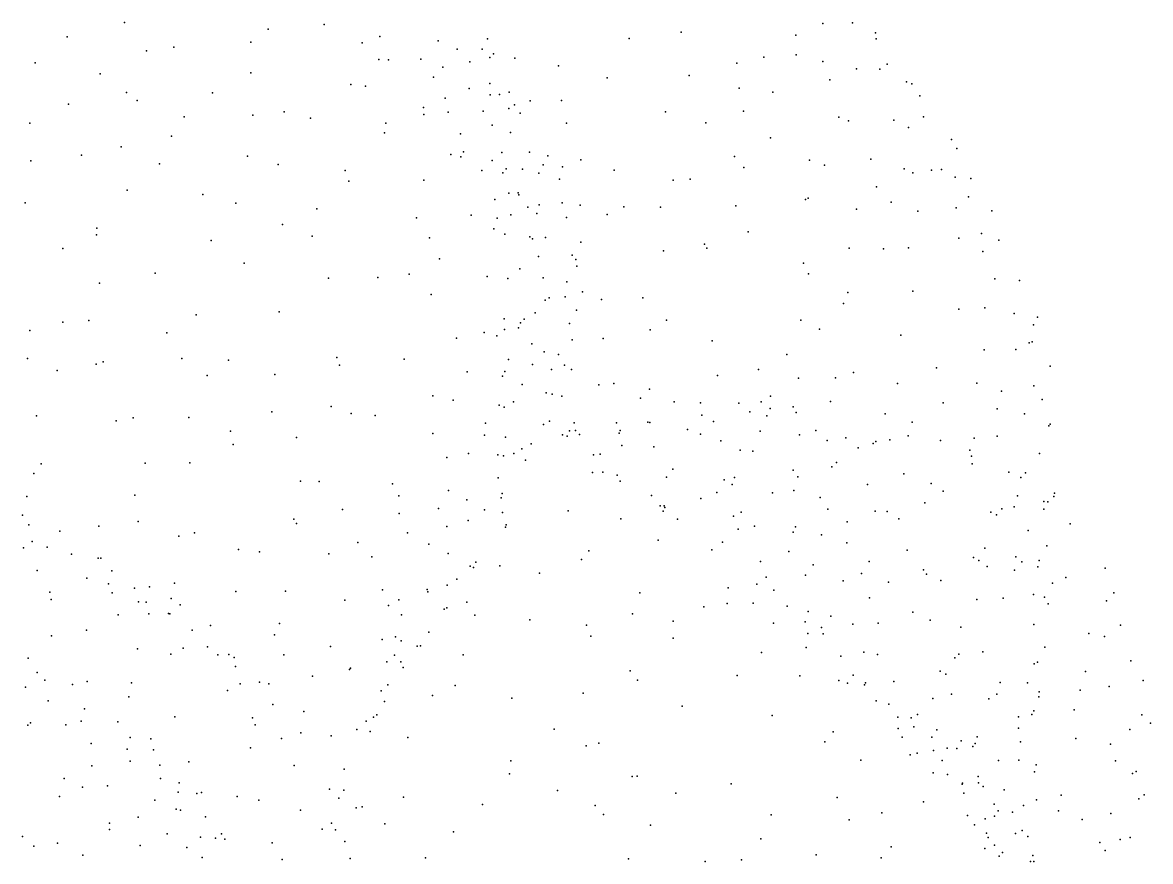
# Model space of a CAD drawing. Header units: metres. Extents: x -25 to 25, y -27.8 to 27.8.
# Drawn here: x 0.319 to 2.458, y -7.954 to -6.362 of the extents above; entities that cross this region are included whole.
import ezdxf

# ---------------------------------------------------------------- set-up
doc = ezdxf.new("R2010")
doc.units = ezdxf.units.M

msp = doc.modelspace()

# ---------------------------------------------------------------- linework, layer by layer
for p in [(0.5122, -6.3624, 14.7344), (0.8911, -6.3664, 15.4571), (1.8368, -6.3645, 16.0787), (1.8929, -6.3627, 16.5771), (0.4035, -6.3895, 14.7646), (0.7851, -6.375, 14.6443), (0.9965, -6.3889, 18.7121), (1.2008, -6.3931, 18.0473), (1.4694, -6.3924, 17.3587), (1.5679, -6.3809, 17.2292), (1.7856, -6.3866, 16.0039), (1.9366, -6.382, 16.3091), (1.9383, -6.3936, 16.4936), (0.5542, -6.4163, 19.0474), (0.6059, -6.4093, 14.6182), (0.7519, -6.3995, 18.9268), (0.9634, -6.4012, 14.6836), (1.1073, -6.3973, 15.2547), (1.1433, -6.4126, 14.8696), (1.191, -6.413, 17.8082), (0.9948, -6.4322, 15.6623), (1.0132, -6.4332, 15.4603), (1.0747, -6.4318, 15.3604), (1.1673, -6.437, 15.2055), (1.2055, -6.4287, 18.3419), (1.2121, -6.422, 18.1388), (1.2527, -6.4299, 17.6174), (1.7247, -6.4278, 15.9146), (1.7865, -6.4235, 16.9089), (1.8369, -6.4361, 16.8227), (0.3431, -6.4389, 19.161), (0.4662, -6.4597, 14.6439), (0.7521, -6.458, 14.5584), (1.116, -6.4471, 15.6939), (1.3356, -6.4443, 17.5027), (1.6737, -6.4393, 17.0673), (1.9009, -6.4504, 16.078), (1.9447, -6.4508, 16.6406), (1.9588, -6.4415, 16.2467), (0.942, -6.4797, 14.5813), (1.0982, -6.466, 18.6361), (1.2053, -6.4779, 18.4251), (1.428, -6.4671, 17.3786), (1.5831, -6.4626, 17.1899), (1.8504, -6.4708, 16.007), (1.9956, -6.4749, 16.5401), (2.0058, -6.4784, 16.3208), (0.5163, -6.4952, 19.086), (0.6792, -6.4956, 14.5317), (0.9692, -6.4833, 18.7841), (1.1662, -6.4878, 14.7711), (1.206, -6.4997, 17.9071), (1.2238, -6.4992, 18.0305), (1.2419, -6.4944, 15.7078), (1.6781, -6.4867, 15.8413), (1.7421, -6.4948, 17.0006), (2.021, -6.5015, 16.4428), (0.406, -6.5175, 14.6145), (0.5366, -6.5101, 14.5549), (1.0796, -6.5237, 15.5885), (1.1207, -6.5056, 14.6966), (1.2522, -6.5184, 14.8813), (1.2819, -6.511, 15.0221), (1.3415, -6.5105, 15.7194), (0.6253, -6.5415, 19.0535), (0.7557, -6.5379, 14.4938), (0.8155, -6.5319, 18.9407), (0.8653, -6.5438, 14.5024), (1.0803, -6.5371, 18.7029), (1.1266, -6.5326, 15.4378), (1.1928, -6.5303, 18.5033), (1.2413, -6.5257, 18.2518), (1.263, -6.5341, 15.1877), (1.5382, -6.5317, 17.2261), (1.6861, -6.5306, 17.0684), (1.8675, -6.542, 16.8823), (2.0277, -6.5412, 16.2373), (0.333, -6.5533, 19.2205), (1.008, -6.553, 14.5468), (1.2098, -6.557, 15.337), (1.3507, -6.5536, 17.4404), (1.6149, -6.5527, 15.782), (1.8857, -6.5489, 15.9757), (1.9714, -6.5476, 16.0791), (1.9995, -6.5617, 16.7377), (0.6017, -6.5779, 14.4717), (1.0053, -6.5714, 18.7974), (1.1497, -6.5733, 14.652), (1.2445, -6.5712, 18.1018), (1.7375, -6.5814, 15.8369), (2.0812, -6.5844, 16.3605), (0.5063, -6.5981, 19.1284), (1.1551, -6.6078, 15.5199), (1.2281, -6.6087, 17.9131), (1.2807, -6.6081, 17.5445), (2.0907, -6.6015, 16.5253), (0.3349, -6.6249, 14.5741), (0.4311, -6.6138, 19.1799), (0.5787, -6.6305, 19.0886), (0.7455, -6.6162, 19.0008), (1.1312, -6.613, 15.6517), (1.1501, -6.6169, 18.6276), (1.2096, -6.6241, 18.4998), (1.3156, -6.6152, 14.9135), (1.3776, -6.6226, 15.7058), (1.6696, -6.6166, 17.1114), (1.8113, -6.6235, 17.0023), (1.9276, -6.6215, 16.8806), (0.804, -6.6318, 14.4457), (0.9308, -6.643, 14.4771), (1.1904, -6.6434, 15.4405), (1.2298, -6.6475, 17.8025), (1.2363, -6.64, 14.7196), (1.2674, -6.6408, 18.2359), (1.2983, -6.6482, 14.8035), (1.3064, -6.6324, 15.2037), (1.3434, -6.636, 15.0037), (1.441, -6.6427, 17.3349), (1.6869, -6.6376, 15.7846), (1.8402, -6.6328, 15.8944), (1.991, -6.6398, 16.0507), (2.0076, -6.6476, 16.8017), (2.0431, -6.6426, 16.1318), (2.0622, -6.6412, 16.6906), (0.9377, -6.6631, 18.8671), (1.0799, -6.6613, 14.5446), (1.3376, -6.6597, 15.0884), (1.5532, -6.6614, 15.7309), (1.5852, -6.6598, 17.1952), (2.0878, -6.6559, 16.2436), (2.1173, -6.6585, 16.3943), (0.5175, -6.6806, 14.4743), (0.6607, -6.6887, 19.0523), (1.2412, -6.6863, 15.382), (1.259, -6.6854, 17.9789), (1.2603, -6.6894, 17.6914), (1.9388, -6.674, 15.9757), (2.1131, -6.6933, 16.6174), (0.324, -6.7045, 19.2556), (0.7239, -6.7053, 14.4268), (0.8773, -6.7156, 18.9222), (1.2147, -6.6981, 14.6628), (1.2773, -6.7126, 18.1049), (1.299, -6.7081, 17.5854), (1.3426, -6.7042, 14.9019), (1.3768, -6.709, 17.4624), (1.4594, -6.7121, 15.7025), (1.5289, -6.713, 17.2586), (1.6718, -6.7099, 17.1384), (1.8037, -6.6979, 17.0574), (1.8089, -6.6957, 15.8475), (1.9006, -6.7167, 15.9119), (1.9666, -6.7031, 16.9017), (2.0895, -6.7142, 16.7335), (1.066, -6.7327, 18.7528), (1.1702, -6.7279, 18.6042), (1.2191, -6.7338, 15.6663), (1.2452, -6.727, 18.3863), (1.2945, -6.725, 14.7589), (1.3507, -6.7325, 15.6854), (1.4277, -6.7269, 17.3664), (2.0169, -6.72, 16.0427), (2.1574, -6.7194, 16.4642), (0.4598, -6.7527, 19.1819), (0.8121, -6.7456, 18.9756), (1.2128, -6.7541, 18.5096), (1.6953, -6.7592, 15.7555), (0.4591, -6.7653, 14.4474), (0.6766, -6.7757, 19.0495), (0.8683, -6.7678, 14.4189), (1.0906, -6.7711, 14.513), (1.2337, -6.764, 15.444), (1.2814, -6.769, 17.7744), (1.2861, -6.7726, 18.206), (1.3106, -6.7705, 15.3058), (1.3777, -6.7792, 14.9732), (2.0948, -6.7714, 16.1262), (2.1376, -6.7627, 16.6743), (2.1705, -6.7754, 16.2846), (0.3956, -6.7911, 19.2321), (1.5349, -6.7954, 17.2785), (1.6122, -6.7826, 17.2052), (1.6169, -6.7904, 15.7234), (1.8865, -6.7903, 17.0393), (1.9518, -6.7919, 15.9382), (1.9992, -6.79, 16.9323), (2.1402, -6.7971, 16.2028), (0.7397, -6.8188, 19.0111), (1.11, -6.8107, 18.707), (1.2977, -6.806, 17.938), (1.3617, -6.804, 14.8849), (1.3687, -6.812, 17.5535), (1.8005, -6.819, 15.8102), (0.5704, -6.8378, 14.4046), (1.0524, -6.8397, 18.765), (1.2002, -6.8441, 18.5409), (1.2623, -6.8298, 14.6844), (1.3703, -6.8248, 15.1214), (1.8099, -6.839, 17.1007), (0.4649, -6.8567, 14.4302), (0.8993, -6.8477, 14.4241), (0.993, -6.846, 14.4516), (1.2397, -6.8481, 18.4396), (1.3062, -6.8469, 18.146), (1.3511, -6.8542, 15.2302), (2.1628, -6.8489, 16.7201), (2.2097, -6.852, 16.3503), (1.094, -6.8785, 14.5145), (1.3176, -6.885, 18.035), (1.3482, -6.8827, 17.8708), (1.381, -6.8733, 15.0324), (1.4172, -6.8876, 17.5783), (1.4955, -6.8845, 17.3762), (1.8842, -6.8745, 15.8553), (2.0074, -6.8723, 15.9831), (1.3104, -6.8892, 15.3074), (1.3696, -6.9084, 17.7867), (1.876, -6.8953, 17.0839), (2.0946, -6.9062, 16.8659), (2.1438, -6.9035, 16.7928), (0.445, -6.9276, 19.1896), (0.6483, -6.9172, 19.0479), (0.806, -6.9111, 14.3976), (1.2328, -6.9245, 14.6543), (1.2706, -6.9253, 15.6753), (1.2914, -6.9133, 18.2324), (1.5405, -6.9274, 15.7054), (1.7953, -6.927, 17.1394), (2.1998, -6.9145, 16.6733), (2.2439, -6.9216, 16.5204), (0.3328, -6.947, 19.274), (0.3954, -6.9308, 14.4315), (0.5927, -6.9514, 14.3933), (1.1945, -6.9508, 18.5396), (1.2333, -6.945, 15.5011), (1.2598, -6.9414, 15.3981), (1.2632, -6.9322, 18.3134), (1.3565, -6.9331, 15.6822), (1.5097, -6.9452, 17.449), (1.8305, -6.9444, 15.8103), (2.2364, -6.9359, 16.3948), (1.1423, -6.9611, 14.5579), (1.2185, -6.9566, 15.5974), (1.285, -6.9717, 14.7356), (1.3616, -6.9647, 17.9689), (1.4204, -6.9619, 17.7323), (1.6273, -6.9661, 17.3007), (1.9849, -6.9553, 15.9407), (2.2283, -6.9704, 16.2858), (2.234, -6.9682, 16.6163), (1.3086, -6.9871, 18.1762), (1.3358, -6.9925, 15.2434), (1.7685, -6.9922, 15.7763), (2.1427, -6.9835, 16.8433), (2.2032, -6.9829, 16.7543), (0.3284, -6.9997, 14.4476), (0.4588, -7.0108, 14.4121), (0.4717, -7.0062, 19.1584), (0.6211, -7, 19.0565), (0.7098, -7.0027, 19.0009), (0.915, -6.998, 18.8598), (0.9202, -7.0125, 14.435), (1.0431, -7.0011, 18.7504), (1.2409, -7.0019, 18.3987), (1.2861, -7.0109, 18.2591), (1.3471, -7.0127, 18.0631), (2.2683, -7.0142, 16.5164), (0.3849, -7.0229, 19.2269), (0.6693, -7.0319, 14.3969), (0.7976, -7.0303, 14.4021), (1.1623, -7.025, 18.6334), (1.2291, -7.0332, 14.6795), (1.2337, -7.0243, 15.4258), (1.3225, -7.0207, 14.8146), (1.3602, -7.021, 15.0566), (1.6369, -7.0323, 15.7246), (1.7146, -7.0209, 17.2384), (1.7905, -7.0374, 17.1784), (1.8606, -7.0367, 15.8256), (1.895, -7.0266, 17.1157), (2.0522, -7.0176, 15.9959), (1.2665, -7.0489, 15.6864), (1.412, -7.0496, 17.9222), (1.4406, -7.0475, 17.842), (1.508, -7.0577, 17.6822), (1.9784, -7.0474, 15.9219), (2.129, -7.0468, 16.075), (2.2369, -7.0514, 16.6919), (1.0972, -7.0707, 14.5523), (1.1355, -7.0791, 18.7242), (1.312, -7.065, 18.3812), (1.3236, -7.0675, 14.9136), (1.3417, -7.0714, 18.1749), (1.4911, -7.0753, 17.7639), (1.7374, -7.0714, 18.8611), (2.1758, -7.0617, 16.1562), (2.253, -7.0777, 16.311), (0.7917, -7.1008, 18.9253), (0.9042, -7.0909, 18.843), (1.2229, -7.0884, 18.6111), (1.2328, -7.0919, 15.3735), (1.25, -7.0819, 14.7458), (1.5546, -7.0821, 17.5596), (1.6048, -7.0842, 18.8729), (1.6774, -7.0844, 18.771), (1.6983, -7.1009, 19.1053), (1.7201, -7.0823, 18.9902), (1.7372, -7.095, 15.7648), (1.7805, -7.0915, 18.7308), (1.8511, -7.0812, 18.8029), (2.0652, -7.0837, 16.9704), (2.1672, -7.0956, 16.8362), (0.3455, -7.1088, 19.25), (0.4964, -7.1183, 14.4202), (0.5286, -7.1126, 19.0895), (0.6345, -7.1115, 14.4064), (0.9423, -7.1042, 14.4834), (0.988, -7.1078, 18.7937), (1.1968, -7.1228, 15.6801), (1.3185, -7.119, 15.0503), (1.3651, -7.1221, 18.5995), (1.4454, -7.1216, 18.7896), (1.5049, -7.1208, 18.6799), (1.5087, -7.1214, 18.9864), (1.6072, -7.1075, 19.0518), (1.6298, -7.1194, 18.6342), (1.7309, -7.1087, 17.2651), (1.7864, -7.102, 19.1079), (1.9549, -7.1046, 18.7872), (2.006, -7.1206, 18.9814), (2.2191, -7.1049, 16.238), (0.7134, -7.1374, 14.4207), (1.0971, -7.1421, 18.8147), (1.307, -7.1249, 18.4639), (1.3434, -7.1445, 18.2988), (1.3567, -7.1372, 18.7427), (1.3675, -7.1365, 15.7023), (1.3754, -7.144, 18.509), (1.4505, -7.1415, 18.6165), (1.4523, -7.1366, 15.7074), (1.5801, -7.1344, 15.7232), (1.605, -7.1432, 17.4809), (1.7183, -7.1375, 18.602), (1.8236, -7.1364, 15.8111), (2.2652, -7.1276, 16.5819), (2.2678, -7.1246, 16.4324), (0.7183, -7.1631, 18.9574), (0.8384, -7.1494, 14.4406), (1.1953, -7.1451, 14.7112), (1.2351, -7.1488, 18.6795), (1.2834, -7.1617, 14.9277), (1.3522, -7.1474, 18.8295), (1.4558, -7.165, 17.9608), (1.6435, -7.1558, 17.3761), (1.7927, -7.1449, 19.1814), (1.845, -7.1551, 17.162), (1.8803, -7.1503, 18.599), (1.9325, -7.1612, 17.1016), (1.9372, -7.157, 15.8854), (1.9639, -7.1543, 19.1539), (1.999, -7.1466, 18.6798), (2.0598, -7.1551, 16.0009), (2.1236, -7.1512, 16.91), (2.1673, -7.147, 16.1305), (1.1649, -7.1798, 18.8576), (1.2207, -7.1826, 15.3368), (1.2313, -7.1846, 14.7866), (1.2511, -7.1799, 18.7838), (1.266, -7.1714, 15.2219), (1.4017, -7.1823, 18.1371), (1.4148, -7.1814, 19.0898), (1.5163, -7.1675, 18.5532), (1.6802, -7.1735, 18.5345), (1.7038, -7.1758, 19.2374), (1.9037, -7.1691, 19.2174), (2.1155, -7.174, 18.7586), (2.1191, -7.1853, 19.1046), (2.2476, -7.1798, 16.2841), (0.3542, -7.1996, 19.2372), (0.5518, -7.1982, 19.0574), (0.6361, -7.1975, 14.4185), (1.124, -7.1879, 14.6487), (1.2727, -7.1929, 15.1257), (1.8539, -7.2056, 19.2863), (1.8629, -7.197, 18.5223), (2.12, -7.1994, 16.0558), (0.3406, -7.2178, 14.446), (1.2209, -7.2264, 18.9369), (1.3999, -7.2164, 18.2927), (1.4195, -7.2157, 15.7167), (1.447, -7.2213, 18.3907), (1.5401, -7.225, 18.4226), (1.5524, -7.2095, 17.8401), (1.6495, -7.2299, 19.3185), (1.6694, -7.2256, 15.7437), (1.7803, -7.212, 18.4831), (1.7896, -7.2245, 17.2433), (1.9904, -7.2188, 15.9352), (2.1896, -7.2154, 18.81), (2.2121, -7.2253, 18.946), (2.2214, -7.2168, 16.7759), (0.8465, -7.2324, 18.8814), (0.8817, -7.2334, 14.49), (1.0207, -7.2375, 18.8467), (1.1267, -7.2501, 18.9569), (1.4522, -7.2325, 19.2266), (1.6651, -7.2387, 17.4404), (1.7817, -7.2503, 15.7966), (1.9213, -7.2389, 15.874), (2.0426, -7.237, 19.2434), (0.3273, -7.2619, 19.3058), (0.5319, -7.2594, 14.4378), (1.0328, -7.2602, 14.5971), (1.1619, -7.2682, 14.766), (1.227, -7.2645, 14.9262), (1.229, -7.2557, 15.22), (1.512, -7.26, 18.2924), (1.6057, -7.2656, 17.7811), (1.6357, -7.2538, 17.6429), (1.7416, -7.2545, 17.3125), (1.832, -7.2634, 18.4155), (2.0651, -7.2516, 16.9901), (2.2058, -7.2601, 18.7351), (2.256, -7.2712, 16.6725), (2.2636, -7.2716, 16.3526), (2.2752, -7.2619, 16.5623), (2.2764, -7.2556, 16.4657), (0.9259, -7.2864, 18.983), (1.0334, -7.2939, 18.9735), (1.1082, -7.2845, 15.6746), (1.1953, -7.2867, 14.8492), (1.2295, -7.2919, 15.0461), (1.3541, -7.2886, 19.2532), (1.5281, -7.2793, 19.3414), (1.5338, -7.2895, 18.1763), (1.5359, -7.2792, 15.7262), (1.5374, -7.2824, 17.981), (1.6823, -7.2915, 19.3898), (1.8462, -7.2855, 19.3795), (1.9364, -7.2892, 19.361), (1.9591, -7.2901, 17.0917), (2.0303, -7.2738, 18.5124), (2.1552, -7.2912, 19.2146), (2.1765, -7.2851, 18.6365), (2.1997, -7.2815, 16.1944), (2.2559, -7.2856, 19.0066), (0.3191, -7.2972, 19.9011), (0.3311, -7.3153, 19.6084), (0.5381, -7.3088, 19.0978), (0.8334, -7.3047, 14.5069), (0.8384, -7.3131, 18.9737), (1.164, -7.3069, 15.36), (1.236, -7.3151, 19.1957), (1.4539, -7.304, 15.7171), (1.5614, -7.3049, 18.0911), (1.6674, -7.2992, 18.3279), (1.8831, -7.3097, 17.1602), (1.981, -7.304, 18.4421), (2.1661, -7.2963, 16.855), (2.3058, -7.3135, 18.8664), (0.3901, -7.3277, 20.0017), (0.4638, -7.3178, 19.2075), (0.6158, -7.3367, 14.4637), (0.6449, -7.3306, 19.0401), (1.0494, -7.3305, 19.0692), (1.1237, -7.3183, 19.1127), (1.235, -7.3199, 15.7189), (1.6765, -7.3239, 17.563), (1.7073, -7.3179, 17.407), (1.7804, -7.3296, 19.4279), (1.785, -7.3192, 18.3327), (1.8343, -7.3343, 17.2436), (2.2266, -7.3261, 19.164), (0.3371, -7.3469, 20.1017), (0.3656, -7.3576, 19.339), (0.955, -7.3487, 14.6127), (1.0896, -7.3518, 15.5371), (1.5247, -7.3444, 19.4081), (1.6463, -7.3484, 18.2305), (1.8823, -7.3494, 19.4378), (2.2615, -7.3551, 16.3765), (0.3209, -7.3593, 14.4818), (0.4118, -7.3711, 14.469), (0.4624, -7.3785, 19.7011), (0.4675, -7.3784, 19.9992), (0.7288, -7.3621, 14.5171), (0.7685, -7.3666, 19.0219), (0.8997, -7.3703, 19.0578), (0.9813, -7.3762, 19.1011), (1.126, -7.3699, 19.2017), (1.3928, -7.3646, 19.379), (1.6266, -7.3627, 18.123), (1.7725, -7.366, 17.3439), (1.9965, -7.3636, 19.4076), (2.1227, -7.3775, 19.3644), (2.1438, -7.3596, 18.5003), (2.2032, -7.3759, 16.7921), (1.1681, -7.3937, 15.1955), (1.1742, -7.3964, 15.708), (1.1788, -7.386, 15.0372), (1.2245, -7.393, 19.315), (1.3794, -7.3815, 15.719), (1.7188, -7.3851, 17.5183), (1.8187, -7.3915, 18.2826), (1.9249, -7.385, 18.3335), (2.0281, -7.4005, 15.9788), (2.1326, -7.3833, 16.0831), (2.1483, -7.3947, 16.8761), (2.2145, -7.3856, 18.5595), (2.2444, -7.3954, 19.239), (2.2474, -7.383, 16.6844), (2.3723, -7.3975, 18.9072), (0.3469, -7.4023, 20.2241), (0.4412, -7.4163, 19.3627), (0.4887, -7.4028, 19.2461), (1.1425, -7.4185, 14.9584), (1.2995, -7.407, 19.3747), (1.7297, -7.4145, 18.1934), (1.8039, -7.4112, 15.8096), (1.8757, -7.4215, 17.1963), (1.9103, -7.4076, 15.8692), (2.0333, -7.4091, 18.3696), (2.0604, -7.421, 19.4362), (2.2001, -7.4015, 16.2092), (2.2977, -7.4152, 18.6323), (0.3709, -7.443, 14.4877), (0.4819, -7.4274, 19.5488), (0.5312, -7.4354, 19.6517), (0.5601, -7.4328, 19.7662), (0.6074, -7.4261, 19.0972), (0.7237, -7.4417, 14.5461), (0.8175, -7.4413, 19.0996), (1.0019, -7.4386, 14.735), (1.0866, -7.4379, 14.8529), (1.0878, -7.4424, 15.4163), (1.1241, -7.43, 19.2816), (1.6575, -7.4349, 17.9664), (1.7119, -7.4279, 17.6769), (1.7441, -7.4395, 17.5873), (1.9615, -7.4245, 17.0959), (2.2725, -7.4263, 16.5141), (0.3736, -7.4569, 20.2935), (0.4893, -7.4444, 20.1637), (0.5387, -7.4618, 19.4637), (0.5537, -7.4624, 19.2944), (0.6011, -7.4555, 19.9171), (0.93, -7.4584, 19.1928), (1.0327, -7.4579, 15.6761), (1.1616, -7.4621, 19.3554), (1.4898, -7.4447, 19.5029), (1.6554, -7.4644, 19.55), (1.7047, -7.4642, 18.0531), (1.9252, -7.4537, 18.278), (2.1288, -7.4568, 18.4005), (2.1787, -7.4546, 16.824), (2.2367, -7.4476, 16.2826), (2.2575, -7.4526, 16.5994), (2.2641, -7.465, 18.5489), (2.3747, -7.4599, 19.0855), (2.389, -7.4447, 18.8241), (0.5005, -7.4862, 14.5146), (0.5583, -7.4844, 20.1351), (0.5962, -7.4838, 19.3946), (0.5982, -7.4845, 20.0509), (0.6178, -7.4674, 19.2372), (1.0134, -7.4686, 19.2597), (1.0378, -7.4862, 15.5147), (1.1185, -7.4753, 15.1624), (1.124, -7.4731, 15.0212), (1.4762, -7.4845, 15.7107), (1.6109, -7.4709, 15.7301), (1.7695, -7.4695, 19.5452), (1.8089, -7.4798, 17.3971), (2.0076, -7.481, 18.3111), (0.6757, -7.5063, 19.3224), (0.8064, -7.5028, 19.2486), (1.1766, -7.4871, 15.701), (1.2814, -7.4959, 15.7156), (1.3885, -7.5057, 15.7094), (1.553, -7.4985, 19.5503), (1.7435, -7.502, 17.918), (1.8031, -7.4993, 17.5822), (1.8521, -7.4889, 15.8263), (1.8935, -7.5041, 17.2613), (1.9416, -7.5022, 19.5264), (2.0406, -7.4964, 15.9834), (2.2371, -7.5046, 16.6864), (2.4011, -7.5057, 19.004), (0.3742, -7.5261, 20.3883), (0.4402, -7.5152, 20.3034), (0.641, -7.515, 19.5162), (0.7972, -7.524, 14.6397), (1.0264, -7.5278, 14.8811), (1.0894, -7.5192, 19.3728), (1.3971, -7.5268, 19.5205), (1.8082, -7.5217, 17.7201), (1.8344, -7.5101, 18.1341), (1.8378, -7.522, 19.5675), (2.0988, -7.5097, 16.9493), (2.3411, -7.5219, 18.6259), (2.3712, -7.5276, 19.1422), (0.5369, -7.5507, 20.2513), (0.6239, -7.5496, 20.166), (0.6696, -7.5469, 20.0101), (0.9034, -7.5463, 19.3667), (1.0009, -7.533, 19.3634), (1.0374, -7.5353, 15.4107), (1.0672, -7.5456, 15.0336), (1.074, -7.5451, 15.2185), (1.5531, -7.5305, 15.7138), (1.8055, -7.5479, 18.0483), (2.2578, -7.5475, 19.3318), (0.3297, -7.5685, 22.5659), (0.6005, -7.561, 14.5743), (0.6897, -7.5619, 14.6153), (0.7105, -7.5613, 19.5628), (0.7206, -7.5674, 19.4197), (0.8146, -7.5623, 19.3702), (1.0247, -7.5626, 15.6742), (1.1545, -7.5621, 19.4459), (1.7204, -7.5578, 15.7473), (1.8713, -7.5647, 17.4726), (1.9144, -7.5568, 15.8558), (1.9406, -7.5617, 17.2194), (2.0872, -7.5675, 19.4908), (2.0951, -7.5605, 18.3215), (2.1402, -7.5565, 16.1045), (0.7227, -7.584, 19.9106), (0.9392, -7.5897, 19.4387), (0.941, -7.5871, 14.8235), (1.0097, -7.5752, 15.5752), (1.0365, -7.5755, 15.3054), (1.0408, -7.5863, 15.1123), (1.4712, -7.5922, 19.5927), (2.0594, -7.5932, 16.9911), (2.2379, -7.5792, 16.3046), (2.2441, -7.5762, 16.608), (2.4212, -7.5734, 18.795), (0.3468, -7.5955, 22.3705), (0.3613, -7.6099, 20.4823), (0.4414, -7.6127, 20.4205), (0.7686, -7.614, 19.6754), (0.8689, -7.6027, 14.7572), (1.4854, -7.61, 15.6923), (1.6743, -7.6013, 19.6309), (1.7935, -7.6016, 15.7788), (1.867, -7.6109, 17.9927), (1.8947, -7.6009, 17.651), (1.9178, -7.615, 18.088), (1.9718, -7.6124, 18.1749), (2.0704, -7.5989, 16.0158), (2.1731, -7.6144, 16.8138), (2.3353, -7.5939, 19.2444), (2.4444, -7.611, 18.9285), (0.3249, -7.6234, 22.7596), (0.4138, -7.6181, 22.5671), (0.5257, -7.6153, 20.3418), (0.7076, -7.6295, 20.1196), (0.7316, -7.6174, 14.6817), (0.7861, -7.617, 19.5629), (0.9995, -7.6301, 15.0029), (1.0117, -7.6192, 15.3929), (1.1395, -7.6202, 15.6877), (1.3826, -7.6349, 15.6886), (1.8838, -7.6161, 17.9079), (1.9159, -7.6187, 17.5196), (2.2252, -7.6154, 16.6868), (2.2472, -7.6321, 16.4426), (2.3252, -7.6294, 18.5458), (2.3799, -7.622, 18.6322), (0.3677, -7.6492, 22.2554), (0.5206, -7.642, 14.6073), (0.7937, -7.6561, 19.7877), (1.0057, -7.6509, 15.6602), (1.0963, -7.6394, 19.4869), (1.2473, -7.644, 19.5313), (1.9381, -7.6496, 17.7826), (1.9621, -7.6555, 17.6089), (2.0458, -7.645, 19.5453), (2.0812, -7.6366, 18.2732), (2.1519, -7.6453, 16.1347), (2.167, -7.6367, 19.4534), (2.2464, -7.6416, 19.3779), (0.4366, -7.6644, 22.3343), (0.8525, -7.6695, 19.5378), (0.9909, -7.6758, 15.2077), (1.5703, -7.6597, 19.6438), (1.7408, -7.677, 15.7387), (2.0166, -7.6753, 15.9457), (2.2335, -7.6751, 16.31), (2.237, -7.6681, 16.5994), (2.3137, -7.6665, 19.3141), (2.4417, -7.6758, 19.0362), (0.3293, -7.6958, 14.6138), (0.3343, -7.6914, 22.1202), (0.4011, -7.695, 20.5141), (0.4301, -7.6881, 14.6259), (0.4999, -7.6894, 22.5681), (0.6078, -7.68, 20.3222), (0.7551, -7.6813, 20.0667), (0.7605, -7.6951, 14.7521), (0.9707, -7.688, 15.0983), (0.9844, -7.6804, 15.4729), (1.9792, -7.6803, 17.4002), (2.0043, -7.6818, 17.1902), (2.0093, -7.6985, 17.7275), (2.208, -7.6797, 18.3795), (2.4582, -7.6919, 18.8847), (0.5234, -7.7189, 22.4338), (0.5625, -7.7216, 20.3951), (0.8099, -7.721, 19.9433), (0.8468, -7.7099, 19.6769), (0.9043, -7.7158, 14.9498), (0.9533, -7.7039, 19.536), (0.9785, -7.7074, 15.2887), (1.0501, -7.7191, 19.5288), (1.3274, -7.7031, 15.6776), (1.8567, -7.7083, 19.6407), (1.9799, -7.7021, 17.8803), (1.9871, -7.7184, 18.0799), (2.0438, -7.7186, 17.6452), (2.0533, -7.7044, 18.2177), (2.1295, -7.7177, 19.4969), (2.2077, -7.7014, 16.7434), (2.3164, -7.7211, 18.5297), (2.4191, -7.704, 18.7214), (0.4494, -7.7305, 22.7947), (0.5173, -7.7408, 14.6803), (0.5673, -7.7422, 22.506), (0.7517, -7.7384, 20.154), (1.388, -7.735, 19.613), (1.4123, -7.7294, 15.6703), (1.8409, -7.727, 15.781), (2.0726, -7.739, 17.5478), (2.0907, -7.74, 16.0286), (2.099, -7.725, 17.0234), (2.1215, -7.7363, 16.9205), (2.126, -7.7301, 18.2792), (2.2117, -7.7272, 19.4171), (2.3823, -7.7317, 19.1888), (0.5229, -7.7636, 22.2761), (0.6346, -7.7649, 20.3464), (1.2449, -7.7632, 15.6655), (1.9092, -7.7618, 15.816), (2.0026, -7.7517, 15.9114), (2.0159, -7.7485, 17.9737), (2.0469, -7.7436, 17.4018), (2.063, -7.7626, 17.1417), (2.1698, -7.7627, 16.1608), (2.2084, -7.7617, 16.251), (2.392, -7.7635, 18.6556), (0.4506, -7.7725, 20.5165), (0.5792, -7.7712, 22.6136), (0.8344, -7.7719, 14.9035), (0.9293, -7.7793, 19.63), (2.0461, -7.7858, 17.235), (2.2384, -7.7842, 18.4086), (2.2414, -7.7705, 16.4458), (2.4309, -7.7834, 19.0664), (0.398, -7.797, 14.6683), (0.5809, -7.7964, 14.7328), (0.6162, -7.8048, 22.4204), (1.2423, -7.788, 19.6005), (1.4754, -7.7926, 19.659), (1.4848, -7.7924, 15.6573), (1.6633, -7.8067, 15.6843), (2.0736, -7.789, 17.3259), (2.1013, -7.8075, 19.5244), (2.1017, -7.8054, 17.9141), (2.1317, -7.7932, 17.6838), (2.1318, -7.8047, 16.0826), (2.4242, -7.7871, 18.779), (0.4326, -7.8134, 22.9452), (0.4801, -7.8109, 22.1116), (0.6142, -7.8226, 22.6742), (0.6499, -7.8249, 22.5074), (0.6585, -7.823, 14.7896), (0.9014, -7.817, 19.8339), (0.9283, -7.8186, 15.4292), (1.3336, -7.8193, 15.6415), (1.5582, -7.8248, 19.671), (2.1042, -7.8244, 18.1436), (2.1409, -7.8117, 17.5266), (2.1809, -7.8184, 18.3215), (2.289, -7.8284, 19.3363), (2.4464, -7.828, 18.8898), (0.389, -7.8307, 20.5992), (0.5702, -7.8377, 22.7969), (0.7263, -7.8308, 20.2644), (0.7671, -7.8376, 14.9127), (0.919, -7.8338, 15.3429), (1.0416, -7.8323, 19.6224), (1.1913, -7.8462, 15.6357), (1.4052, -7.848, 19.6561), (1.8643, -7.8328, 19.6522), (2.028, -7.8407, 15.9273), (2.1618, -7.8457, 19.4683), (2.2175, -7.848, 16.6597), (2.242, -7.8373, 16.5177), (2.4359, -7.8354, 18.9836), (0.5382, -7.8701, 22.8815), (0.6103, -7.8546, 20.4355), (0.6184, -7.8569, 22.2772), (0.6658, -7.8697, 22.3896), (0.8464, -7.8571, 15.0476), (0.9515, -7.8521, 15.5124), (0.9634, -7.8506, 19.7145), (1.4206, -7.8648, 15.6241), (1.7386, -7.8659, 19.6758), (1.949, -7.8618, 15.8338), (2.111, -7.8668, 17.0855), (2.1622, -7.8679, 17.9056), (2.1693, -7.8582, 17.4475), (2.1968, -7.8609, 16.229), (2.2836, -7.8579, 18.4856), (2.3829, -7.8634, 18.6578), (0.4837, -7.8815, 22.0445), (0.4841, -7.8932, 14.7537), (0.8872, -7.8931, 15.175), (0.9051, -7.8817, 19.9272), (1.0059, -7.8829, 15.5735), (1.5101, -7.885, 15.6328), (1.8865, -7.8753, 15.7766), (2.1242, -7.8847, 17.2129), (2.1445, -7.8734, 17.3064), (2.3285, -7.8745, 19.2632), (0.3192, -7.907, 20.7737), (0.5935, -7.9015, 22.1752), (0.6565, -7.9083, 22.7504), (0.6852, -7.9102, 20.3731), (0.6964, -7.9015, 14.8921), (0.703, -7.9116, 22.4588), (0.9126, -7.8942, 15.2671), (1.1365, -7.8981, 19.6459), (1.7191, -7.911, 15.6898), (2.1473, -7.9004, 18.1548), (2.1502, -7.9087, 18.0699), (2.2025, -7.9009, 16.7381), (2.215, -7.8955, 17.6877), (2.2257, -7.9066, 16.5956), (2.4008, -7.9126, 19.0618), (2.42, -7.9086, 18.8795), (0.3405, -7.9253, 23.0866), (0.3851, -7.9191, 21.9182), (0.5424, -7.9236, 20.5237), (0.6306, -7.9276, 14.8375), (0.7923, -7.919, 20.2102), (0.9306, -7.916, 15.4141), (1.9666, -7.9265, 19.5918), (2.1441, -7.9297, 16.962), (2.1627, -7.9233, 16.8456), (2.3622, -7.9184, 19.1592), (2.3723, -7.9333, 18.7381), (0.4336, -7.9422, 20.6456), (0.6595, -7.9467, 22.236), (0.8117, -7.9504, 14.9902), (0.9402, -7.9488, 19.8897), (1.083, -7.9475, 15.5746), (1.4682, -7.949, 15.5943), (1.6137, -7.9541, 15.6454), (1.6827, -7.9513, 19.6737), (1.8243, -7.9415, 19.6428), (1.9477, -7.9472, 15.8243), (2.1714, -7.9439, 17.2499), (2.1779, -7.9374, 18.2977), (2.231, -7.954, 18.4117), (2.2353, -7.9425, 17.5072), (2.2372, -7.954, 17.8149)]:
    msp.add_point(p)

doc.saveas('drawing.dxf')
